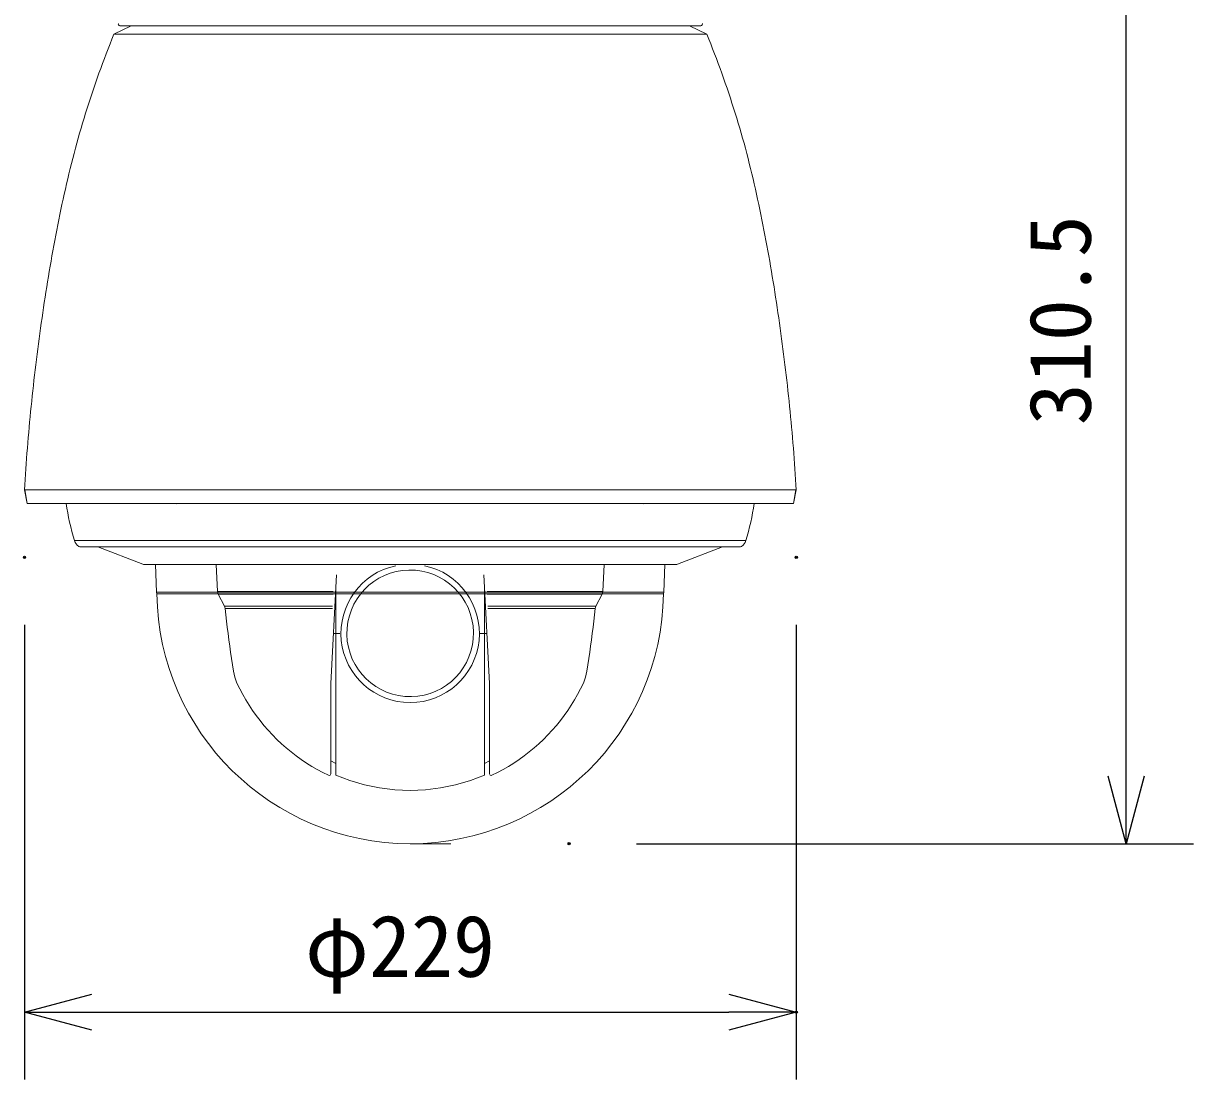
# Model space of a CAD drawing. Units: millimetres, scale not verified. Extents: x -63 to 62, y -116 to 117.
# Drawn here: x -31.18 to 3.54, y 29.29 to 60.64 of the extents above; entities that cross this region are included whole.
import ezdxf
from ezdxf.enums import TextEntityAlignment as Align

# ---------------------------------------------------------------- set-up
doc = ezdxf.new("R2010")
doc.units = ezdxf.units.MM
doc.header["$LTSCALE"] = 0.125
doc.header["$PDMODE"] = 32
doc.header["$PDSIZE"] = 0.0625
for name, color, linetype in [('0-0_0', 7, 'Continuous'), ('0-4_DEFPOINTS', 7, 'Continuous'), ('0-6_SUNPO', 7, 'Continuous')]:
    doc.layers.add(name, color=color, linetype=linetype)
doc.layers.add('0-5_GAIKEI', color=1, linetype='Continuous', lineweight=18)
doc.styles.add('ＭＳ ゴシック', font='')
doc.styles.get('ＭＳ ゴシック').set_extended_font_data('MS Gothic')

# ---------------------------------------------------------------- blocks, each defined once
blk = doc.blocks.new('_OPEN30')
at = {"layer": '0-0_0'}
blk.add_line((0, 0), (-1, 0), dxfattribs=at)
blk.add_lwpolyline([(-1, 0.26795), (0, 0), (-1, -0.26795)], dxfattribs=at)
blk = doc.blocks.new('D4')
at = {"layer": '0-4_DEFPOINTS'}
for p in [(-15.8785, 51.1145), (0.6509, 51.1145), (-15.8785, 20.0247)]:
    blk.add_point(p, dxfattribs=at)
at = {"layer": '0-6_SUNPO'}
for p, q in [((-13.8785, 51.1145), (2.6509, 51.1145)), ((0.6509, 22.0247), (0.6509, 49.1145)), ((-13.8785, 20.0247), (2.6509, 20.0247))]:
    blk.add_line(p, q, dxfattribs=at)
at = {"layer": '0-6_SUNPO', "xscale": 2, "yscale": 2}
for p, rotation in [((0.6509, 51.1145), 90), ((0.6509, 20.0247), 270)]:
    blk.add_blockref('_OPEN30', p, dxfattribs=dict(at, rotation=rotation))
at = {"layer": '0-6_SUNPO', "style": 'ＭＳ ゴシック'}
blk.add_text('310.5', height=1.833, rotation=90, dxfattribs=at).set_placement((0.1509, 32.4446), align=Align.BOTTOM_LEFT)
blk = doc.blocks.new('D3')
at = {"layer": '0-4_DEFPOINTS'}
for p in [(-32.0372, 28.5249), (-9.1372, 28.5249), (-9.1372, 15.0231)]:
    blk.add_point(p, dxfattribs=at)
at = {"layer": '0-6_SUNPO'}
for p, q in [((-32.0372, 26.5249), (-32.0372, 13.0231)), ((-9.1372, 26.5249), (-9.1372, 13.0231)), ((-30.0372, 15.0231), (-11.1372, 15.0231))]:
    blk.add_line(p, q, dxfattribs=at)
at = {"layer": '0-6_SUNPO', "xscale": 2, "yscale": 2, "rotation": 180}
blk.add_blockref('_OPEN30', (-32.0372, 15.0231), dxfattribs=at)
at = {"layer": '0-6_SUNPO', "xscale": 2, "yscale": 2}
blk.add_blockref('_OPEN30', (-9.1372, 15.0231), dxfattribs=at)
at = {"layer": '0-6_SUNPO', "style": 'ＭＳ ゴシック'}
blk.add_text('φ229', height=1.833, dxfattribs=at).set_placement((-23.7122, 15.5231), align=Align.BOTTOM_LEFT)

msp = doc.modelspace()

# ---------------------------------------------------------------- linework, layer by layer
at = {"layer": '0-5_GAIKEI', "color": 7}
for p, q in [((-27.9781, 60.5662), (-28.4912, 60.3158)), ((-11.4126, 60.5662), (-10.8996, 60.3158)), ((-31.0672, 46.389), (-31.1454, 46.7898)), ((-31.0613, 46.389), (-31.1334, 46.7898)), ((-8.3295, 46.389), (-8.2573, 46.7898)), ((-8.3235, 46.389), (-8.2454, 46.7898)), ((-31.0672, 46.389), (-8.3235, 46.389)), ((-28.9703, 45.1052), (-27.6342, 44.5824)), ((-10.4323, 45.1052), (-11.7685, 44.5824)), ((-11.805, 44.5755), (-27.5976, 44.5755)), ((-27.2543, 44.5755), (-27.2237, 43.7539)), ((-27.2237, 43.7539), (-27.2151, 43.7038)), ((-19.7013, 36.2896), (-18.499, 36.2896))]:
    msp.add_line(p, q, dxfattribs=at)
at = {"layer": '0-5_GAIKEI'}
for p, q in [((-11.0786, 60.5662), (-28.3121, 60.5662)), ((-10.8996, 60.3158), (-28.4912, 60.3158)), ((-31.1454, 46.7898), (-8.2454, 46.7898)), ((-26.6269, 46.3531), (-26.6269, 46.3532)), ((-12.7758, 46.3531), (-12.7757, 46.3532)), ((-29.6643, 45.2843), (-9.7383, 45.2843)), ((-29.5058, 45.1052), (-9.8968, 45.1052)), ((-25.4145, 43.7756), (-25.4564, 44.5755)), ((-25.4145, 43.7756), (-25.4564, 44.5755)), ((-13.9882, 43.7756), (-13.9462, 44.5755)), ((-22.0552, 41.0418), (-21.8859, 44.2712)), ((-22.0552, 41.0418), (-21.8859, 44.2712)), ((-22.0552, 41.0418), (-21.8859, 44.2712)), ((-17.5167, 44.2712), (-17.3475, 41.0418)), ((-17.5167, 44.2712), (-17.3475, 41.0418)), ((-12.179, 43.7539), (-27.2237, 43.7539)), ((-25.4145, 43.7756), (-21.9819, 43.7756)), ((-25.4145, 43.7756), (-21.9819, 43.7756)), ((-21.9056, 38.3237), (-21.9056, 43.8964)), ((-21.9056, 38.3237), (-21.9056, 43.8964)), ((-21.9056, 38.3237), (-21.9056, 43.8964)), ((-17.4971, 38.3237), (-17.4971, 43.8964)), ((-17.4971, 38.3237), (-17.4971, 43.8964)), ((-17.4208, 43.7756), (-13.9882, 43.7756)), ((-12.1875, 43.7038), (-27.2151, 43.7038)), ((-25.2142, 43.3376), (-25.3936, 43.6965)), ((-21.983, 43.6965), (-25.3936, 43.6965)), ((-25.2142, 43.3376), (-25.3936, 43.6965)), ((-21.983, 43.6965), (-25.3936, 43.6965)), ((-14.009, 43.6965), (-17.4197, 43.6965)), ((-14.1885, 43.3376), (-14.009, 43.6965)), ((-25.2142, 43.3376), (-22.0025, 43.3376)), ((-25.2142, 43.3376), (-22.0025, 43.3376)), ((-25.1732, 43.0839), (-25.1942, 43.27)), ((-25.1732, 43.0839), (-25.1942, 43.27)), ((-22.0092, 43.27), (-25.1942, 43.27)), ((-22.0092, 43.27), (-25.1942, 43.27)), ((-25.1513, 42.8979), (-25.1732, 43.0839)), ((-25.1513, 42.8979), (-25.1732, 43.0839)), ((-17.4001, 43.3376), (-14.1885, 43.3376)), ((-14.2084, 43.27), (-17.3935, 43.27)), ((-14.2513, 42.8979), (-14.2294, 43.0839)), ((-14.2294, 43.0839), (-14.2084, 43.27)), ((-25.1286, 42.712), (-25.1513, 42.8979)), ((-25.1286, 42.712), (-25.1513, 42.8979)), ((-25.105, 42.5263), (-25.1286, 42.712)), ((-25.105, 42.5263), (-25.1286, 42.712)), ((-14.2977, 42.5263), (-14.274, 42.712)), ((-14.274, 42.712), (-14.2513, 42.8979)), ((-25.0805, 42.3406), (-25.105, 42.5263)), ((-25.0805, 42.3406), (-25.105, 42.5263)), ((-21.7853, 42.5316), (-21.9771, 42.5316)), ((-21.7853, 42.5316), (-21.9771, 42.5316)), ((-21.7853, 42.5316), (-21.9771, 42.5316)), ((-17.4256, 42.5316), (-17.6474, 42.5316)), ((-17.4256, 42.5316), (-17.6474, 42.5316)), ((-14.3221, 42.3406), (-14.2977, 42.5263)), ((-25.0552, 42.1551), (-25.0805, 42.3406)), ((-25.0552, 42.1551), (-25.0805, 42.3406)), ((-25.029, 41.9697), (-25.0552, 42.1551)), ((-25.029, 41.9697), (-25.0552, 42.1551)), ((-14.3737, 41.9697), (-14.3475, 42.1551)), ((-14.3475, 42.1551), (-14.3221, 42.3406)), ((-25.0019, 41.7844), (-25.029, 41.9697)), ((-25.0019, 41.7844), (-25.029, 41.9697)), ((-24.974, 41.5992), (-25.0019, 41.7844)), ((-24.974, 41.5992), (-25.0019, 41.7844)), ((-14.4287, 41.5992), (-14.4008, 41.7844)), ((-14.4008, 41.7844), (-14.3737, 41.9697)), ((-24.9451, 41.4142), (-24.974, 41.5992)), ((-24.9451, 41.4142), (-24.974, 41.5992)), ((-24.9077, 41.2309), (-24.9451, 41.4142)), ((-24.9077, 41.2309), (-24.9451, 41.4142)), ((-14.495, 41.2309), (-14.4575, 41.4142)), ((-14.4575, 41.4142), (-14.4287, 41.5992)), ((-24.8392, 41.0568), (-24.9077, 41.2309)), ((-24.8392, 41.0568), (-24.9077, 41.2309)), ((-24.7578, 40.8882), (-24.8392, 41.0568)), ((-24.7578, 40.8882), (-24.8392, 41.0568)), ((-22.0559, 38.3639), (-22.0559, 41.0156)), ((-22.0559, 38.3639), (-22.0559, 41.0156)), ((-22.0559, 38.3639), (-22.0559, 41.0156)), ((-17.3468, 41.0156), (-17.3468, 38.3639)), ((-17.3468, 41.0156), (-17.3468, 38.3639)), ((-14.6448, 40.8882), (-14.5634, 41.0568)), ((-14.5634, 41.0568), (-14.495, 41.2309)), ((-24.6709, 40.7224), (-24.7578, 40.8882)), ((-24.6709, 40.7224), (-24.7578, 40.8882)), ((-24.5785, 40.5595), (-24.6709, 40.7224)), ((-24.5785, 40.5595), (-24.6709, 40.7224)), ((-14.8241, 40.5595), (-14.7318, 40.7224)), ((-14.7318, 40.7224), (-14.6448, 40.8882)), ((-24.4808, 40.3998), (-24.5785, 40.5595)), ((-24.4808, 40.3998), (-24.5785, 40.5595)), ((-24.3779, 40.2434), (-24.4808, 40.3998)), ((-24.3779, 40.2434), (-24.4808, 40.3998)), ((-15.0248, 40.2434), (-14.9219, 40.3998)), ((-14.9219, 40.3998), (-14.8241, 40.5595)), ((-24.2698, 40.0904), (-24.3779, 40.2434)), ((-24.2698, 40.0904), (-24.3779, 40.2434)), ((-24.1567, 39.9412), (-24.2698, 40.0904)), ((-24.1567, 39.9412), (-24.2698, 40.0904)), ((-24.0388, 39.7957), (-24.1567, 39.9412)), ((-24.0388, 39.7957), (-24.1567, 39.9412)), ((-15.3638, 39.7957), (-15.2459, 39.9412)), ((-15.2459, 39.9412), (-15.1329, 40.0904)), ((-15.1329, 40.0904), (-15.0248, 40.2434)), ((-23.9161, 39.6543), (-24.0388, 39.7957)), ((-23.9161, 39.6543), (-24.0388, 39.7957)), ((-23.7888, 39.5169), (-23.9161, 39.6543)), ((-23.7888, 39.5169), (-23.9161, 39.6543)), ((-15.6138, 39.5169), (-15.4865, 39.6543)), ((-15.4865, 39.6543), (-15.3638, 39.7957)), ((-23.6571, 39.3839), (-23.7888, 39.5169)), ((-23.6571, 39.3839), (-23.7888, 39.5169)), ((-23.521, 39.2553), (-23.6571, 39.3839)), ((-23.521, 39.2553), (-23.6571, 39.3839)), ((-23.3807, 39.1312), (-23.521, 39.2553)), ((-23.3807, 39.1312), (-23.521, 39.2553)), ((-16.0219, 39.1312), (-15.8817, 39.2553)), ((-15.8817, 39.2553), (-15.7456, 39.3839)), ((-15.7456, 39.3839), (-15.6138, 39.5169)), ((-23.2364, 39.0119), (-23.3807, 39.1312)), ((-23.2364, 39.0119), (-23.3807, 39.1312)), ((-23.0883, 38.8974), (-23.2364, 39.0119)), ((-23.0883, 38.8974), (-23.2364, 39.0119)), ((-22.9364, 38.7879), (-23.0883, 38.8974)), ((-22.9364, 38.7879), (-23.0883, 38.8974)), ((-16.4663, 38.7879), (-16.3144, 38.8974)), ((-16.3144, 38.8974), (-16.1662, 39.0119)), ((-16.1662, 39.0119), (-16.0219, 39.1312)), ((-22.781, 38.6834), (-22.9364, 38.7879)), ((-22.781, 38.6834), (-22.9364, 38.7879)), ((-22.6222, 38.5842), (-22.781, 38.6834)), ((-22.6222, 38.5842), (-22.781, 38.6834)), ((-22.4602, 38.4902), (-22.6222, 38.5842)), ((-22.4602, 38.4902), (-22.6222, 38.5842)), ((-21.9056, 38.6741), (-22.0559, 38.7493)), ((-21.9056, 38.6741), (-22.0559, 38.7493)), ((-21.9056, 38.6741), (-22.0559, 38.7493)), ((-17.3468, 38.7493), (-17.4971, 38.6741)), ((-17.3468, 38.7493), (-17.4971, 38.6741)), ((-16.9424, 38.4902), (-16.7804, 38.5842)), ((-16.7804, 38.5842), (-16.6217, 38.6834)), ((-16.6217, 38.6834), (-16.4663, 38.7879)), ((-22.2952, 38.4017), (-22.4602, 38.4902)), ((-22.2952, 38.4017), (-22.4602, 38.4902)), ((-22.1274, 38.3187), (-22.2952, 38.4017)), ((-22.1274, 38.3187), (-22.2952, 38.4017)), ((-21.9056, 38.3235), (-21.4881, 38.1646)), ((-17.9152, 38.1643), (-17.4971, 38.3235)), ((-17.2752, 38.3187), (-17.1074, 38.4017)), ((-17.1074, 38.4017), (-16.9424, 38.4902)), ((-21.4881, 38.1646), (-21.0516, 38.0374)), ((-21.0516, 38.0374), (-20.6065, 37.9461)), ((-20.6065, 37.9461), (-20.1555, 37.891)), ((-20.1555, 37.891), (-19.7017, 37.8726)), ((-19.7017, 37.8726), (-19.2478, 37.8909)), ((-19.2478, 37.8909), (-18.7968, 37.946)), ((-18.7968, 37.946), (-18.3517, 38.0373)), ((-18.3517, 38.0373), (-17.9152, 38.1643))]:
    msp.add_line(p, q, dxfattribs=at)
at = {"layer": '0-5_GAIKEI', "color": 7}
for points in [[(-29.0906, 58.7137), (-29.0399, 58.8607), (-28.9884, 59.0075), (-28.9361, 59.1539), (-28.8831, 59.3002), (-28.8293, 59.4461), (-28.7748, 59.5917), (-28.7195, 59.7371), (-28.6636, 59.8822), (-28.6068, 60.027), (-28.5494, 60.1716), (-28.4912, 60.3158)], [(-10.3001, 58.7137), (-10.3508, 58.8607), (-10.4023, 59.0075), (-10.4546, 59.1539), (-10.5076, 59.3002), (-10.5614, 59.4461), (-10.6159, 59.5917), (-10.6712, 59.7371), (-10.7272, 59.8822), (-10.7839, 60.027), (-10.8413, 60.1716), (-10.8996, 60.3158)], [(-30.4845, 52.8159), (-30.4598, 52.9695), (-30.4346, 53.123), (-30.409, 53.2764), (-30.3829, 53.4297), (-30.3564, 53.583), (-30.3295, 53.7362), (-30.302, 53.8893), (-30.2741, 54.0424), (-30.2456, 54.1953), (-30.2167, 54.3482), (-30.1873, 54.501), (-30.1574, 54.6537), (-30.1269, 54.8063), (-30.0959, 54.9589), (-30.0644, 55.1113), (-30.0322, 55.2636), (-29.9995, 55.4158), (-29.9662, 55.5678), (-29.9322, 55.7197), (-29.8975, 55.8715), (-29.8622, 56.0231), (-29.8262, 56.1745), (-29.7894, 56.3257), (-29.752, 56.4768), (-29.7137, 56.6276), (-29.6747, 56.7782), (-29.6349, 56.9286), (-29.5942, 57.0788), (-29.5527, 57.2288), (-29.5103, 57.3784), (-29.4671, 57.5278), (-29.423, 57.677), (-29.378, 57.8259), (-29.3322, 57.9745), (-29.2855, 58.1229), (-29.238, 58.271), (-29.1897, 58.4188), (-29.1405, 58.5664), (-29.0906, 58.7137)], [(-8.9062, 52.8159), (-8.9309, 52.9695), (-8.9561, 53.123), (-8.9817, 53.2764), (-9.0078, 53.4297), (-9.0343, 53.583), (-9.0613, 53.7362), (-9.0887, 53.8893), (-9.1167, 54.0424), (-9.1451, 54.1953), (-9.174, 54.3482), (-9.2034, 54.501), (-9.2334, 54.6537), (-9.2638, 54.8063), (-9.2948, 54.9589), (-9.3264, 55.1113), (-9.3585, 55.2636), (-9.3912, 55.4158), (-9.4246, 55.5678), (-9.4586, 55.7197), (-9.4932, 55.8715), (-9.5285, 56.0231), (-9.5645, 56.1745), (-9.6013, 56.3257), (-9.6388, 56.4768), (-9.677, 56.6276), (-9.716, 56.7782), (-9.7559, 56.9286), (-9.7965, 57.0788), (-9.838, 57.2288), (-9.8804, 57.3784), (-9.9236, 57.5278), (-9.9677, 57.677), (-10.0127, 57.8259), (-10.0586, 57.9745), (-10.1052, 58.1229), (-10.1527, 58.271), (-10.2011, 58.4188), (-10.2502, 58.5664), (-10.3001, 58.7137)], [(-31.1454, 46.7898), (-31.1361, 46.945), (-31.1263, 47.1002), (-31.1162, 47.2553), (-31.1056, 47.4105), (-31.0946, 47.5656), (-31.0832, 47.7207), (-31.0713, 47.8757), (-31.0591, 48.0307), (-31.0464, 48.1857), (-31.0334, 48.3406), (-31.0199, 48.4956), (-31.006, 48.6504), (-30.9918, 48.8053), (-30.9771, 48.9601), (-30.962, 49.1148), (-30.9465, 49.2696), (-30.9306, 49.4242), (-30.9144, 49.5789), (-30.8977, 49.7335), (-30.8807, 49.8881), (-30.8632, 50.0426), (-30.8454, 50.1971), (-30.8272, 50.3515), (-30.8086, 50.5059), (-30.7896, 50.6603), (-30.7703, 50.8146), (-30.7506, 50.9688), (-30.7304, 51.123), (-30.71, 51.2772), (-30.6891, 51.4313), (-30.6679, 51.5854), (-30.6463, 51.7394), (-30.6244, 51.8933), (-30.602, 52.0473), (-30.5793, 52.2011), (-30.5562, 52.3549), (-30.5327, 52.5086), (-30.5088, 52.6623), (-30.4845, 52.8159)], [(-8.2454, 46.7898), (-8.2547, 46.945), (-8.2644, 47.1002), (-8.2746, 47.2553), (-8.2851, 47.4105), (-8.2961, 47.5656), (-8.3076, 47.7207), (-8.3194, 47.8757), (-8.3316, 48.0307), (-8.3443, 48.1857), (-8.3573, 48.3406), (-8.3708, 48.4956), (-8.3847, 48.6504), (-8.399, 48.8053), (-8.4136, 48.9601), (-8.4287, 49.1148), (-8.4442, 49.2696), (-8.4601, 49.4242), (-8.4763, 49.5789), (-8.493, 49.7335), (-8.5101, 49.8881), (-8.5275, 50.0426), (-8.5453, 50.1971), (-8.5635, 50.3515), (-8.5821, 50.5059), (-8.6011, 50.6603), (-8.6204, 50.8146), (-8.6402, 50.9688), (-8.6603, 51.123), (-8.6808, 51.2772), (-8.7016, 51.4313), (-8.7228, 51.5854), (-8.7444, 51.7394), (-8.7664, 51.8933), (-8.7887, 52.0473), (-8.8114, 52.2011), (-8.8345, 52.3549), (-8.858, 52.5086), (-8.8819, 52.6623), (-8.9062, 52.8159)], [(-12.1483, 44.5755), (-12.179, 43.7539), (-12.1875, 43.7038)]]:
    msp.add_lwpolyline(points, dxfattribs=at)
for centre, radius, start, end in [((-28.3121, 60.6163), 0.0501, 157.21972, 270), ((-28.3121, 60.6163), 0.0501, 157.21972, 270), ((-11.0786, 60.6163), 0.0501, 270, 22.78028), ((-11.0786, 60.6163), 0.0501, 270, 22.78028), ((-21.9788, 47.5602), 8.0154, 188.40392, 196.49547), ((-17.4239, 47.5602), 8.0154, 343.50453, 351.59608), ((-29.3761, 45.3696), 0.3006, 196.49547, 238.81242), ((-10.0265, 45.3696), 0.3006, 301.18758, 343.50453), ((-29.5058, 45.1553), 0.0501, 238.81242, 270), ((-9.8968, 45.1553), 0.0501, 270, 301.18758), ((-27.5976, 44.6757), 0.1002, 248.62938, 270), ((-11.805, 44.6757), 0.1002, 270, 291.37062), ((-19.7013, 43.804), 7.5145, 180.76397, 359.23603)]:
    msp.add_arc(centre, radius, start, end, dxfattribs=at)
at = {"layer": '0-5_GAIKEI'}
for centre, radius, start, end in [((-19.7013, 42.5316), 2.0539, 101.96196, 78.03856), ((-19.7013, 42.5316), 1.8786, 271.07225, 271.06958), ((-25.2144, 43.7861), 0.2004, 183, 206.56505), ((-25.2144, 43.7861), 0.2004, 183, 206.56505), ((-14.1883, 43.7861), 0.2004, 333.43495, 357), ((-25.3934, 43.248), 0.2004, 6.30554, 26.56505), ((-25.3934, 43.248), 0.2004, 6.30554, 26.56505), ((-14.0093, 43.248), 0.2004, 153.43495, 173.69446), ((-21.5549, 41.0156), 0.501, 177.00002, 180.00001), ((-21.5549, 41.0156), 0.501, 177.00002, 180.00001), ((-21.5549, 41.0156), 0.501, 177.00002, 180.00001), ((-17.8478, 41.0156), 0.501, 0.00001, 3.00001), ((-17.8478, 41.0156), 0.501, 0.00001, 3.00001), ((-22.1059, 38.3639), 0.0501, 244.62218, 0), ((-22.1059, 38.3639), 0.0501, 244.62218, 0), ((-22.1059, 38.3639), 0.0501, 244.62218, 0), ((-17.2967, 38.3639), 0.0501, 180, 295.37782), ((-17.2967, 38.3639), 0.0501, 180, 295.37782)]:
    msp.add_arc(centre, radius, start, end, dxfattribs=at)

# ---------------------------------------------------------------- block references
at = {"layer": '0-6_SUNPO'}
for name in ['D4', 'D3']:
    msp.add_blockref(name, (0.8919, 16.2648), dxfattribs=at)

doc.saveas('drawing.dxf')
